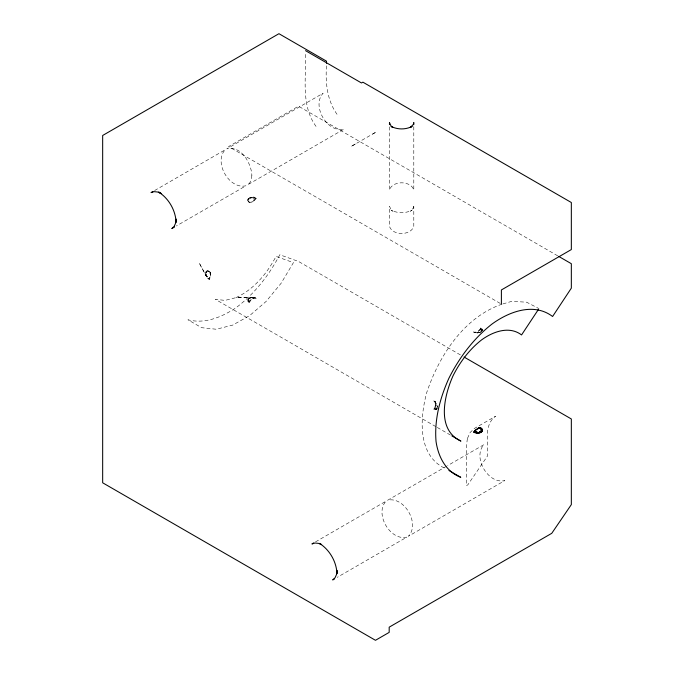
<?xml version="1.0" encoding="UTF-8"?>
<svg xmlns="http://www.w3.org/2000/svg" width="674" height="674" viewBox="0 0 674 674"><rect width="100%" height="100%" fill="white"/><g stroke="black" fill="none" stroke-linecap="round" stroke-linejoin="round"><path stroke-width="0.51" stroke-dasharray="3.37 2.53" d="M256.263 298.388C253.525 295.76 244.325 298.843 249.153 302.5L249.161 301.682C250.534 299.416 253.534 296.846 256.263 298.388L254.612 297.891M435.143 402.125L433.887 400.937L435.143 402.125L435.716 403.987L434.578 409.48L435.252 409.666L435.834 408.107L436.407 409.531L435.867 409.682L435.834 408.107L435.252 409.666M476.282 332.392L474.454 332.358L478.22 331.498L480.798 328.701L480.806 327.884L481.935 328.811L480.874 330.1L482.331 330.42C480.663 333.259 476.383 333.445 473.696 331.996L475.347 332.493L477.251 332.055L481.438 328.322L480.874 330.1L482.255 329.333L482.331 330.42C480.427 333.141 476.476 333.419 473.696 331.996M255.488 198.619L255.505 197.878C251.849 194.811 243.609 200.448 250.206 202.621L256.263 198.249L254.721 198.013L253.761 198.973L254.629 197.575L255.488 198.619L255.21 199.731L251.419 202.47L248.521 201.914L247.636 199.597L252.683 197.255L252.952 198.148L254.629 197.575M205.578 272.557L205.823 275.152L207.289 277.713L209.344 279.516L210.103 277.857C211.805 274.714 208.325 267.578 205.578 272.557L206.514 272.852L206.202 276.045L207.6 276.694L207.289 277.713L209.277 278.657L209.344 279.516M434.587 408.739L435.21 409.261L433.887 409.152L435.143 407.526L435.716 403.987L433.887 400.937M248.024 301.573L249.085 300.284L248.024 301.573L248.276 300.183L247.569 300.511L248.234 299.315L250.046 297.984L247.636 299.964M436.407 409.531L436.803 407.618L437.165 408.722L436.836 409.202L436.803 407.618L435.867 409.682M207.946 278.438L208.645 279.044L209.277 278.657L210.052 276.121L210.574 276.188L210.103 272.085L208.645 270.973L206.691 271.007L206.514 272.852L205.494 273.349L206.514 273.964L205.578 274.217L206.48 275.211L205.823 275.152M436.836 409.202L437.106 408.36M433.887 409.152L435.143 407.526L435.118 405.824L435.522 406.296M247.889 199.015L248.234 199.571L248.361 198.459L249.077 199.125L249.001 197.996L250.046 198.569L250.728 197.381L251.107 197.92L251.688 197.255M247.703 301.051L248.276 300.183M482.255 329.333L481.683 330.201L482.39 329.872M256.263 198.249L253.997 200.978L253.677 200.557M249.153 302.5L251.739 298.885L253.997 298.279L253.677 297.992C258.032 298.304 250.947 296.737 249.793 298.093L251.107 297.664M480.806 327.884L480.023 329.788M252.952 198.148L253.677 197.364M209.277 278.657L210.103 277.857L209.732 277.385M479.913 332.4L481.725 331.069M207.946 270.805L208.721 271.58L208.376 270.999L209.344 271.302M249.161 301.682L248.403 301.404L248.521 302.062L250.206 301.008L249.936 300.596L251.419 299.77L250.804 299.652M355.392 144.009L350.969 146.57L376.378 131.893L371.955 134.455M154.649 190.515L225.183 149.788C213.388 162.223 229.295 189.773 245.959 185.771L176.335 225.975M315.542 541.871L386.067 501.153C374.272 513.588 390.179 541.138 406.843 537.136L337.219 577.332M446.744 466.122L387.685 500.218C404.358 496.216 420.256 523.765 408.461 536.201L504.775 480.596C488.111 484.598 472.204 457.048 483.999 444.613L447.654 465.591M248.361 298.919L249.077 298.54M480.882 331.844L481.607 331.465M481.935 328.811L480.798 328.701M480.166 332.29L477.007 332.905L474.479 332.349M501.978 304.193C463.838 317.319 439.094 355.737 426.76 392.453C419.843 417.981 417.012 456.306 446.272 468.927M502.947 303.907L511.701 301.354L526.621 302.188L538.956 308.616M252.952 297.478L235.883 297.672L225.074 300.385L215.402 299.357L436.373 426.937M207.6 276.694L206.691 276.904L199.074 262.734L206.202 276.045M250.728 297.798L251.688 297.622M460.393 354.912L298.523 261.461L279.786 254.755C269.01 275.245 254.603 293.805 236.01 307.757C221.906 317.066 205.056 324.211 187.962 319.805L201.602 327.682L216.244 329.241L232.623 325.129L249.65 315.626L266.171 301.371L281.092 283.299L293.426 262.633L276.028 256.406C266.955 273.585 253.887 289.466 235.883 297.672L254.721 297.756M254.629 297.765L255.505 298.026M557.693 255.825L298.523 106.197L228.579 146.578L500.479 303.561M437.283 427.459L450.923 435.337M248.024 201.391L249.936 202.352M210.052 272.802L210.574 273.206L209.277 271.352M434.587 401.434L436.803 404.307L437.451 407.273C435.968 401.856 432.876 397.576 437.384 406.397M247.569 200.203L248.276 200.844M206.514 272.852L205.823 271.875L206.48 271.892L206.202 271.361M207.289 270.822L207.6 271.293M337.025 114.285C326.89 100.064 325.315 82.236 326.511 65.319M316.039 126.4C300.452 104.975 306.476 77.249 305.524 52.732M249.793 197.625L250.046 198.569M437.35 406.127L437.35 407.239M413.794 126.704L413.794 190.034C410.946 180.413 392.327 180.413 389.471 190.034L389.471 126.704M251.874 175.333L251.377 179.427L249.911 182.671L247.577 184.836L343.892 129.231C327.219 133.233 311.321 105.683 323.116 93.248L226.801 148.861C241.031 145.255 251.284 162.99 251.874 175.333M467.36 438.639L466.408 446.449L466.408 485.659L467.807 484.859L487.395 456.138C488.684 443.155 483.14 425.37 495.592 416.22L474.606 428.335L470.157 432.455L467.36 438.639M413.794 206.278L413.381 208.089L410.23 211.24L412.058 210.187C405.647 213.49 397.618 213.49 391.215 210.187L393.035 211.24L391.105 209.782L389.471 206.278L389.471 226.262C392.327 235.883 410.946 235.883 413.794 226.262L413.794 206.278"/><path stroke-width="1.01" d="M481.935 428.993L480.806 428.024L478.54 427.914L474.749 430.652L474.454 432.506L475.33 432.809L476.198 431.411L478.27 433.129L479.231 433.003L481.607 431.924L482.331 430.779L480.933 429.785L482.255 429.574L482.39 430.181L480.933 429.785L482.07 431.368L480.882 431.259L478.27 433.129L476.282 433.02L476.198 431.411L475.237 432.371L473.696 432.135L474.749 430.652C476.83 429.675 479.762 426.49 481.935 428.993L480.874 428.706L482.39 430.181M482.255 429.574L480.806 428.024M482.331 430.779L480.882 431.259L480.958 432.388L479.913 431.815L479.231 433.003L478.86 432.464M538.374 309.501L521.558 334.936C509.131 325.483 492.66 331.768 481.413 340.025C469.298 349.579 459.938 362.056 453.046 375.797C444.225 395.503 436.036 429.557 460.923 441.108L451.833 435.859M473.696 432.135L475.347 430.737M476.282 433.02L477.007 432.236L477.276 433.129M152.846 191.559L151.035 192.596L154.076 191.66L157.623 192.014L161.423 193.632L158.626 192.014C168.795 198.552 175.535 210.221 176.116 222.302L176.116 219.075L175.611 223.17L174.145 226.413L171.811 228.579L174.524 227.012M313.73 542.915L311.927 543.96L314.969 543.017L318.507 543.37L321.363 544.584M334.506 578.899L332.695 579.943L335.029 577.778L336.503 574.534L337 570.431L337 573.667C336.419 561.585 329.687 549.917 319.51 543.37M480.798 428.116L478.54 427.914L479.155 428.167M305.524 50.66L361.483 82.969L362.882 82.161L571.333 202.512L571.333 249.565L501.389 289.946L501.389 304.084M558.603 256.347L571.333 263.702L571.333 288.152L552.596 316.494C533.774 302.179 508.828 311.708 491.793 324.202C473.451 338.685 459.272 357.565 448.833 378.384C439.987 398.191 434.216 419.649 436.044 441.495C438.218 456.593 445.741 471.657 460.772 477.31L448.943 470.486M464.032 357.018L571.333 418.967L571.333 504.607L551.753 533.319L389.184 627.174L389.184 632.38L375.477 640.3L102.667 482.795L102.667 135.474L278.943 33.7L326.511 61.165L326.511 63.238M320.209 543.775L321.608 544.584M474.479 431.764L475.33 432.809M480.882 431.259L481.607 431.924M479.913 431.815L480.166 432.759M413.794 124.631L413.794 122.55L413.381 124.37L410.23 127.521L412.126 126.426C405.681 129.745 397.593 129.745 391.139 126.426L393.035 127.521L391.105 126.063L389.471 122.55L389.471 124.631"/></g></svg>
